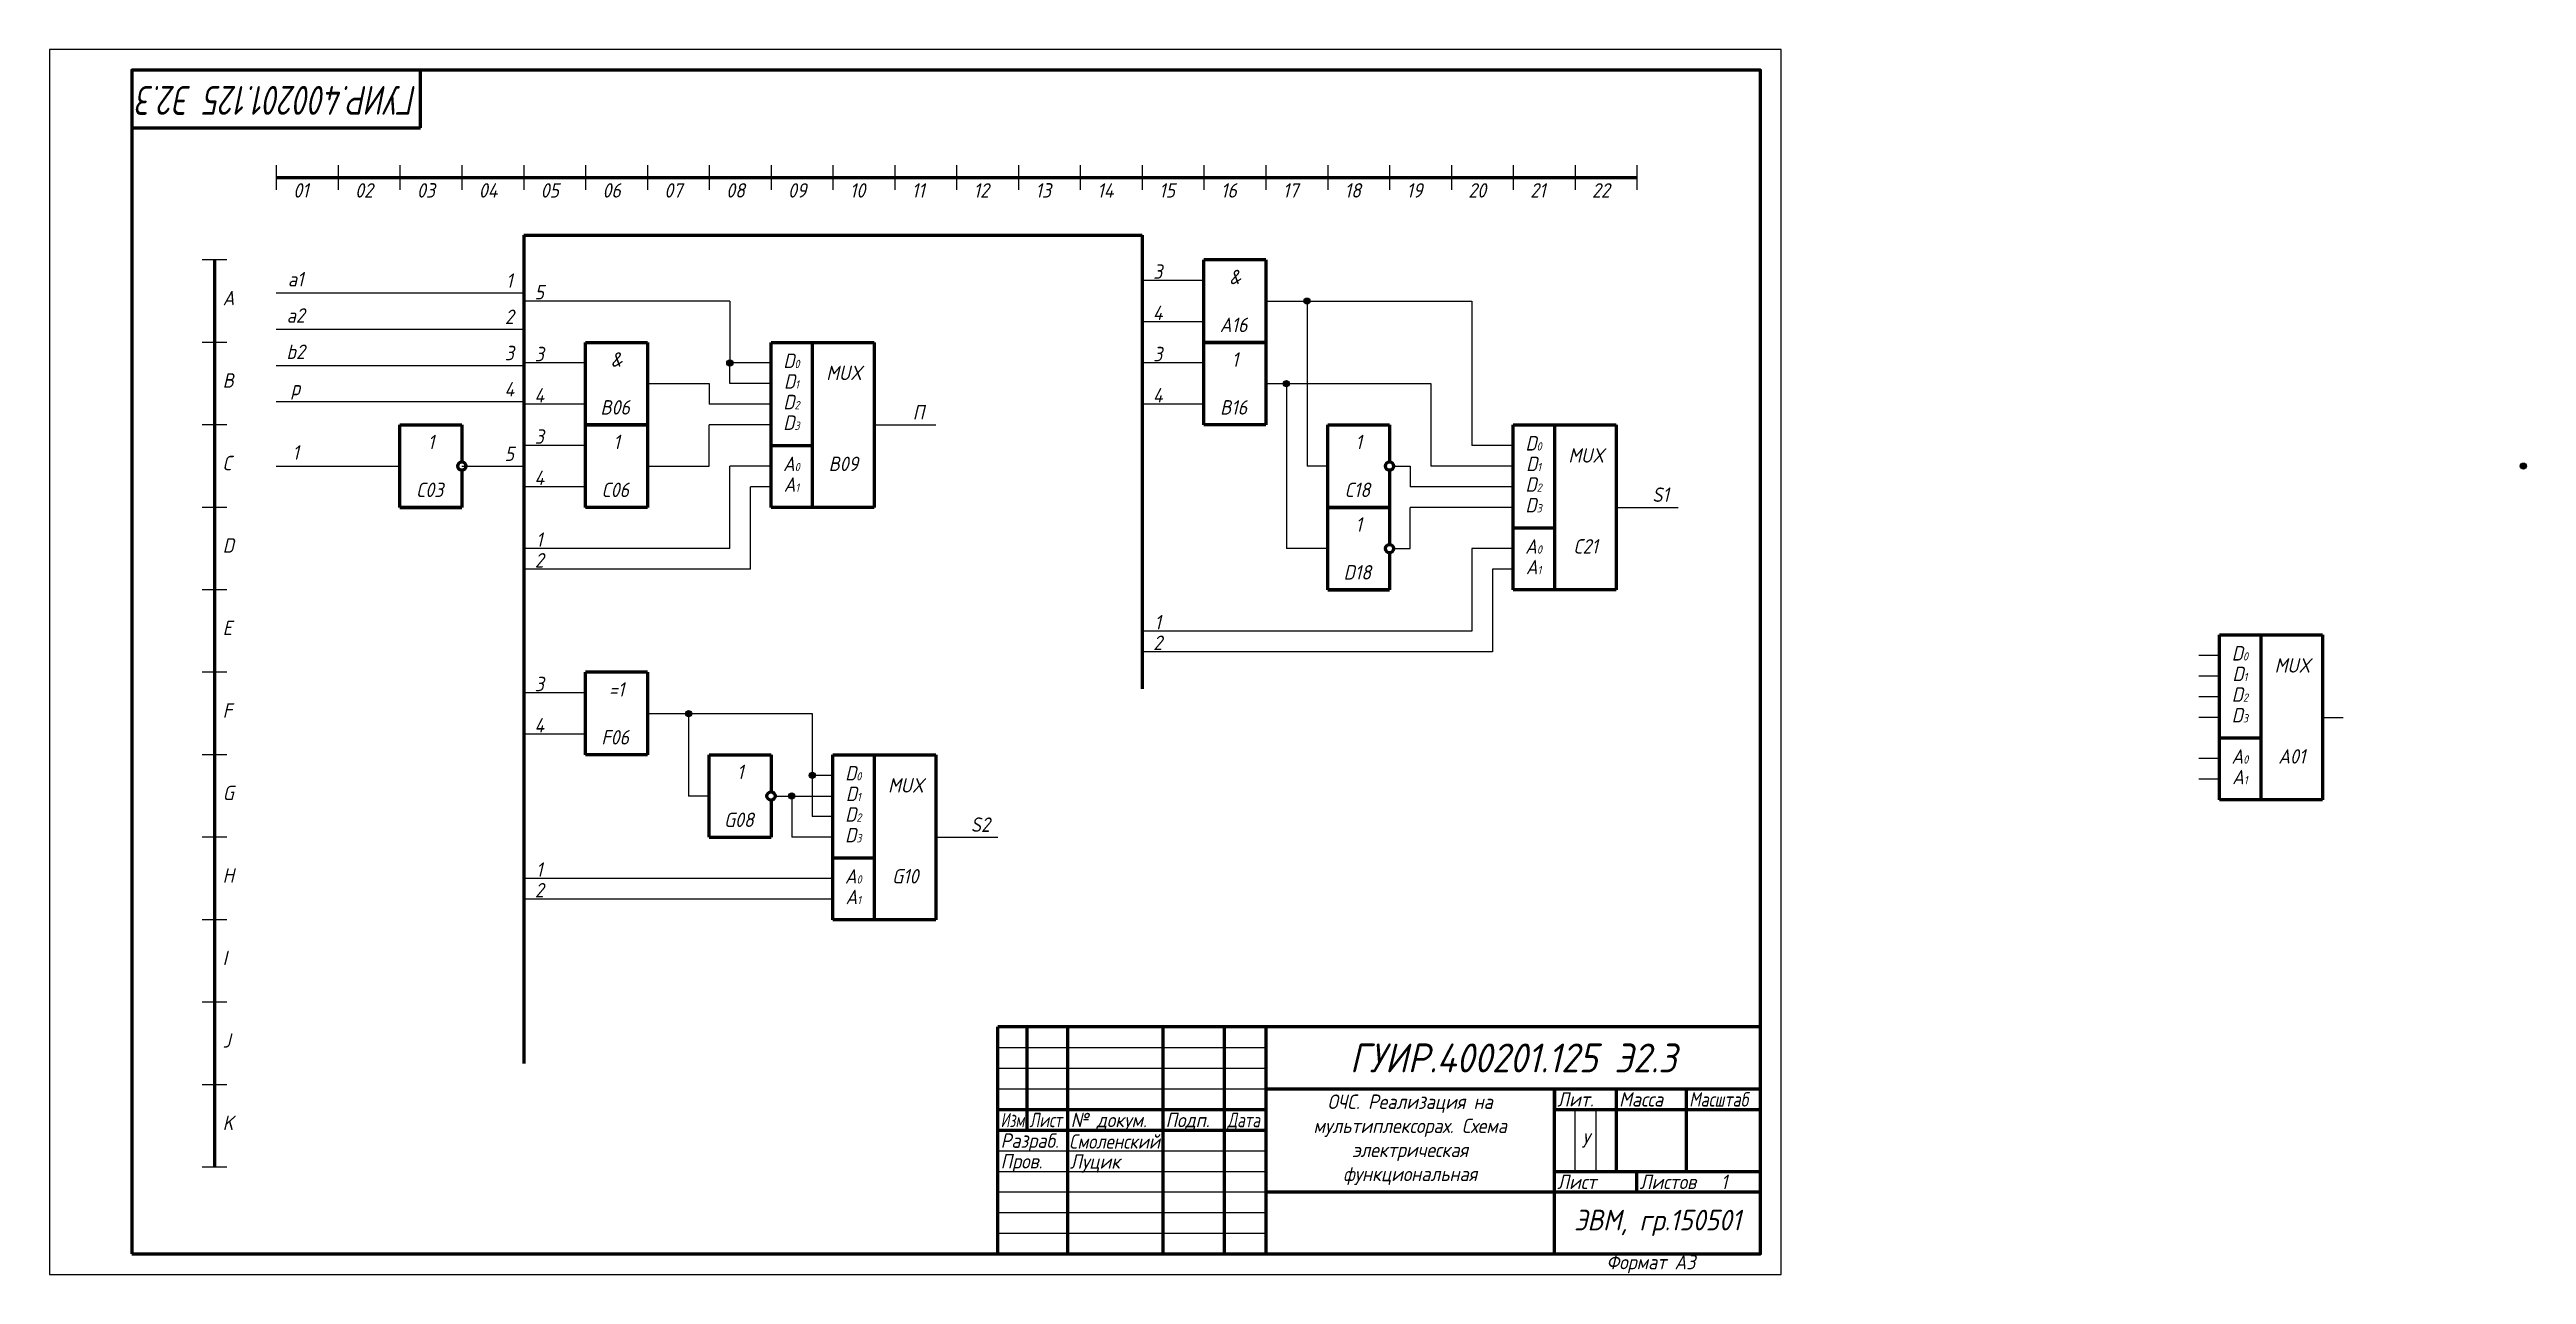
# Model space of a CAD drawing. Header units: millimetres. Extents: x 0 to 601, y 0 to 297.
import ezdxf
from ezdxf.enums import TextEntityAlignment as Align

# ---------------------------------------------------------------- set-up
doc = ezdxf.new("R2010")
doc.units = ezdxf.units.MM
doc.header["$LTSCALE"] = 0.5
doc.layers.get('0').update_dxf_attribs({"lineweight": 60})
doc.layers.get('Defpoints').update_dxf_attribs({"color": 5})
doc.layers.add('4-текст', color=7, linetype='Continuous', true_color=0x00ad00)
doc.styles.get("Standard").update_dxf_attribs({"font": 'isocpeui.ttf', "width": 0.9})

msp = doc.modelspace()

# ---------------------------------------------------------------- hatches: boundary and pattern name
at = {"lineweight": 25}
h = msp.add_hatch(color=256, dxfattribs=at)
h.dxf.hatch_style = 1
h.paths.add_polyline_path([(305.75, 236, 1), (304.25, 236, 1)])
h = msp.add_hatch(color=256, dxfattribs=at)
h.dxf.hatch_style = 1
h.paths.add_polyline_path([(165.75, 221, 1), (164.25, 221, 1)])
h = msp.add_hatch(color=256, dxfattribs=at)
h.dxf.hatch_style = 1
h.paths.add_polyline_path([(300.75, 216, 1), (299.25, 216, 1)])
h = msp.add_hatch(color=256, dxfattribs=at)
h.dxf.hatch_style = 1
h.paths.add_polyline_path([(600.75, 196, 1), (599.25, 196, 1)])
h = msp.add_hatch(color=256, dxfattribs=at)
h.dxf.hatch_style = 1
h.paths.add_polyline_path([(155.75, 136, 1), (154.25, 136, 1)])
h = msp.add_hatch(color=256, dxfattribs=at)
h.dxf.hatch_style = 1
h.paths.add_polyline_path([(185.75, 121, 1), (184.25, 121, 1)])
h = msp.add_hatch(color=256, dxfattribs=at)
h.dxf.hatch_style = 1
h.paths.add_polyline_path([(180.75, 116, 1), (179.25, 116, 1)])

# ---------------------------------------------------------------- linework, layer by layer
for p, q in [((90, 278), (90, 292)), ((20, 278), (90, 278)), ((55, 266), (70, 266)), ((70, 266), (85, 266)), ((85, 266), (100, 266)), ((100, 266), (115, 266)), ((115, 266), (130, 266)), ((130, 266), (145, 266)), ((145, 266), (160, 266)), ((160, 266), (175, 266)), ((175, 266), (190, 266)), ((190, 266), (205, 266)), ((205, 266), (220, 266)), ((220, 266), (235, 266)), ((235, 266), (250, 266)), ((250, 266), (265, 266)), ((265, 266), (280, 266)), ((280, 266), (295, 266)), ((295, 266), (310, 266)), ((310, 266), (325, 266)), ((325, 266), (340, 266)), ((340, 266), (355, 266)), ((355, 266), (370, 266)), ((370, 266), (385, 266)), ((115, 252), (115, 51.13)), ((115, 252), (265, 252)), ((265, 252), (265, 141.97)), ((40, 246), (40, 226)), ((295, 246), (280, 246)), ((280, 226), (280, 246)), ((295, 246), (295, 226)), ((40, 226), (40, 206)), ((130, 206), (130, 226)), ((130, 226), (145, 226)), ((145, 226), (145, 206)), ((175, 226), (185, 226)), ((175, 201), (175, 226)), ((185, 226), (200, 226)), ((185, 226), (185, 186)), ((200, 226), (200, 186)), ((295, 226), (280, 226)), ((280, 226), (295, 226)), ((280, 206), (280, 226)), ((295, 226), (295, 206)), ((40, 206), (40, 186)), ((85, 206), (100, 206)), ((85, 186), (85, 206)), ((100, 206), (100, 197)), ((145, 206), (130, 206)), ((130, 206), (145, 206)), ((130, 186), (130, 206)), ((145, 206), (145, 186)), ((295, 206), (280, 206)), ((310, 206), (325, 206)), ((310, 186), (310, 206)), ((325, 206), (325, 197)), ((355, 206), (365, 206)), ((355, 181), (355, 206)), ((365, 206), (380, 206)), ((365, 206), (365, 166)), ((380, 206), (380, 166)), ((175, 186), (175, 201)), ((175, 201), (185, 201)), ((100, 195), (100, 186)), ((325, 195), (325, 186)), ((40, 186), (40, 166)), ((100, 186), (85, 186)), ((85, 186), (100, 186)), ((85, 186), (100, 186)), ((145, 186), (130, 186)), ((200, 186), (175, 186)), ((325, 186), (310, 186)), ((310, 186), (325, 186)), ((310, 186), (325, 186)), ((310, 166), (310, 186)), ((325, 186), (325, 177)), ((355, 166), (355, 181)), ((355, 181), (365, 181)), ((325, 175), (325, 166)), ((40, 166), (40, 146)), ((325, 166), (310, 166)), ((310, 166), (325, 166)), ((380, 166), (355, 166)), ((526.31, 155.08), (536.31, 155.08)), ((526.31, 130.08), (526.31, 155.08)), ((536.31, 155.08), (551.31, 155.08)), ((536.31, 155.08), (536.31, 115.08)), ((551.31, 155.08), (551.31, 115.08)), ((40, 146), (40, 126)), ((145, 146), (130, 146)), ((130, 126), (130, 146)), ((145, 146), (145, 126)), ((526.31, 115.08), (526.31, 130.08)), ((526.31, 130.08), (536.31, 130.08)), ((40, 126), (40, 106)), ((145, 126), (130, 126)), ((160, 126), (175, 126)), ((160, 106), (160, 126)), ((175, 126), (175, 117)), ((190, 126), (200, 126)), ((190, 101), (190, 126)), ((200, 126), (215, 126)), ((200, 126), (200, 86)), ((215, 126), (215, 86)), ((175, 115), (175, 106)), ((551.31, 115.08), (526.31, 115.08)), ((40, 106), (40, 86)), ((160, 106), (175, 106)), ((190, 86), (190, 101)), ((190, 101), (200, 101)), ((40, 86), (40, 66)), ((215, 86), (190, 86)), ((40, 66), (40, 46)), ((40, 46), (40, 26)), ((365, 45), (365, 40))]:
    msp.add_line(p, q)
for p, q in [((55, 269), (55, 263)), ((70, 269), (70, 263)), ((85, 269), (85, 263)), ((100, 269), (100, 263)), ((115, 269), (115, 263)), ((130, 269), (130, 263)), ((145, 269), (145, 263)), ((160, 269), (160, 263)), ((175, 269), (175, 263)), ((190, 269), (190, 263)), ((205, 269), (205, 263)), ((220, 269), (220, 263)), ((235, 269), (235, 263)), ((250, 269), (250, 263)), ((265, 269), (265, 263)), ((280, 269), (280, 263)), ((295, 269), (295, 263)), ((310, 269), (310, 263)), ((325, 269), (325, 263)), ((340, 269), (340, 263)), ((355, 269), (355, 263)), ((370, 269), (370, 263)), ((385, 269), (385, 263)), ((43, 246), (37, 246)), ((280, 241), (265, 241)), ((280, 246), (280, 241)), ((55, 238), (115, 238)), ((165, 236), (115, 236)), ((165, 236), (165, 221)), ((295, 236), (345, 236)), ((305, 236), (305, 196)), ((345, 236), (345, 201)), ((55, 229.21), (115, 229.21)), ((280, 231), (265, 231)), ((280, 226), (280, 231)), ((43, 226), (37, 226)), ((130, 226), (130, 221)), ((280, 226), (280, 221)), ((55, 220.42), (115, 220.42)), ((130, 221), (115, 221)), ((175, 221), (165, 221)), ((165, 216), (165, 221)), ((175, 221), (170, 221)), ((280, 221), (265, 221)), ((55, 211.63), (115, 211.63)), ((130, 211), (115, 211)), ((130, 206), (130, 211)), ((145, 216), (160, 216)), ((160, 216), (160, 211)), ((175, 211), (160, 211)), ((175, 216), (165, 216)), ((175, 216), (170, 216)), ((280, 211), (265, 211)), ((280, 206), (280, 211)), ((295, 216), (335, 216)), ((300, 216), (300, 176)), ((335, 216), (335, 196)), ((43, 206), (37, 206)), ((130, 206), (130, 201)), ((160, 196), (160, 206)), ((175, 206), (160, 206)), ((200, 206), (215, 206)), ((310, 206), (310, 201)), ((130, 201), (115, 201)), ((355, 201), (345, 201)), ((355, 201), (350, 201)), ((55, 196), (85, 196)), ((100, 196), (115, 196)), ((145, 196), (160, 196)), ((175, 196), (165, 196)), ((165, 176), (165, 196)), ((310, 196), (305, 196)), ((326, 196), (330, 196)), ((330, 196), (330, 191)), ((355, 196), (335, 196)), ((130, 191), (115, 191)), ((130, 186), (130, 191)), ((175, 191), (170, 191)), ((170, 171), (170, 191)), ((310, 186), (310, 191)), ((355, 191), (330, 191)), ((43, 186), (37, 186)), ((310, 186), (310, 181)), ((330, 176), (330, 186)), ((355, 186), (330, 186)), ((380, 186), (395, 186)), ((165, 176), (115, 176)), ((310, 176), (300, 176)), ((326, 176), (330, 176)), ((355, 176), (345, 176)), ((345, 176), (345, 156)), ((170, 171), (115, 171)), ((310, 166), (310, 171)), ((355, 171), (350, 171)), ((350, 171), (350, 151)), ((43, 166), (37, 166)), ((345, 156), (265, 156)), ((350, 151), (265, 151)), ((43, 146), (37, 146)), ((130, 146), (130, 141)), ((526.31, 150.08), (521.31, 150.08)), ((526.31, 145.08), (521.31, 145.08)), ((130, 141), (115, 141)), ((526.31, 140.08), (521.31, 140.08)), ((145, 136), (185, 136)), ((155, 136), (155, 116)), ((185, 136), (185, 121)), ((526.31, 135.08), (521.31, 135.08)), ((551.31, 135.08), (556.31, 135.08)), ((130, 131), (115, 131)), ((130, 126), (130, 131)), ((43, 126), (37, 126)), ((160, 126), (160, 121)), ((190, 121), (185, 121)), ((185, 121), (185, 111)), ((526.31, 125.08), (521.31, 125.08)), ((160, 116), (155, 116)), ((176, 116), (180, 116)), ((180, 116), (180, 111)), ((180, 116), (190, 116)), ((526.31, 120.08), (521.31, 120.08)), ((160, 106), (160, 111)), ((180, 111), (180, 106)), ((190, 111), (185, 111)), ((43, 106), (37, 106)), ((190, 106), (180, 106)), ((215, 106), (230, 106)), ((190, 96), (115, 96)), ((190, 91), (115, 91)), ((43, 86), (37, 86)), ((43, 66), (37, 66)), ((43, 46), (37, 46)), ((43, 26), (37, 26))]:
    msp.add_line(p, q, dxfattribs=at)
at = {"lineweight": 60}
for p, q in [((415, 60), (230, 60)), ((230, 5), (230, 60)), ((237, 60), (237, 35)), ((247, 5), (247, 60)), ((270, 60), (270, 5)), ((285, 5), (285, 60)), ((295, 60), (295, 5)), ((295, 45), (415, 45)), ((365, 5), (365, 45)), ((380, 45), (380, 25)), ((397, 25), (397, 45)), ((230, 40), (295, 40)), ((365, 40), (415, 40)), ((230, 35), (295, 35)), ((365, 25), (415, 25)), ((385, 20), (385, 25)), ((295, 20), (415, 20))]:
    msp.add_line(p, q, dxfattribs=at)
at = {"lineweight": -3}
for p, q in [((230, 55), (295, 55)), ((230, 50), (295, 50)), ((230, 45), (295, 45)), ((370, 25), (370, 40)), ((375, 40), (375, 25)), ((230, 30), (295, 30)), ((230, 25), (295, 25)), ((230, 20), (295, 20)), ((230, 15), (295, 15)), ((230, 10), (295, 10))]:
    msp.add_line(p, q, dxfattribs=at)
at = {"lineweight": 60}
msp.add_lwpolyline([(20, 5), (415, 5), (415, 292), (20, 292)], close=True, dxfattribs=at)
at = {"lineweight": 25}
for centre in [(305, 236), (165, 221), (300, 216), (600, 196), (155, 136), (185, 121), (180, 116)]:
    msp.add_circle(centre, 0.75, dxfattribs=at)
for centre in [(100, 196), (325, 196), (325, 176), (175, 116)]:
    msp.add_circle(centre, 1)
at = {"layer": 'Defpoints'}
msp.add_lwpolyline([(0, 0), (420, 0), (420, 297), (0, 297)], close=True, dxfattribs=at)

# ---------------------------------------------------------------- texts
at = {"width": 0.9}
for s, p in [('01', (59.11, 261.1)), ('02', (74.11, 261.1)), ('03', (89.11, 261.1)), ('04', (104.11, 261.1)), ('05', (119.11, 261.1)), ('06', (134.11, 261.1)), ('07', (149.11, 261.1)), ('08', (164.11, 261.1)), ('09', (179.11, 261.1)), ('10', (194.11, 261.1)), ('11', (209.11, 261.1)), ('12', (224.11, 261.1)), ('13', (239.11, 261.1)), ('14', (254.11, 261.1)), ('15', (269.11, 261.1)), ('16', (284.11, 261.1)), ('17', (299.11, 261.1)), ('18', (314.11, 261.1)), ('19', (329.11, 261.1)), ('20', (344.11, 261.1)), ('21', (359.11, 261.1)), ('22', (374.11, 261.1)), ('A', (42, 235)), ('B', (42, 215)), ('С', (42, 195)), ('D', (42, 175)), ('E', (42, 155)), ('F', (42, 135)), ('G', (42, 115)), ('H', (42, 95)), ('I', (42, 75)), ('J', (42, 55)), ('K', (42, 35))]:
    msp.add_text(s, height=3.5, dxfattribs=at).set_placement(p)
at = {"lineweight": -3, "width": 0.9}
msp.add_text('Формат А3', height=3.5, dxfattribs=at).set_placement((377.6, 1.25))
at = {"lineweight": 25, "char_height": 3.5, "attachment_point": 1}
for s, width, insert in [('\\pxqc;a1', 5.0418, (57.18, 243.06)), ('\\pxqc;1', 5.0418, (109, 242.73)), ('\\pxqc;3', 5.0418, (266.26, 244.91)), ('\\pxqc;5', 5.0418, (116.26, 239.91)), ('\\pxqc;4', 5.0418, (266.26, 234.91)), ('\\pxqc;a2', 5.0418, (57.18, 234.27)), ('\\pxqc;2', 5.0418, (109, 233.94)), ('\\pxqc;b2', 5.0418, (57.18, 225.48)), ('\\pxqc;3', 5.0418, (109, 225.16)), ('\\pxqc;3', 5.0418, (116.26, 224.91)), ('\\pxqc;D{\\H0.57143x;0}', 10.3395, (174.77, 223.28)), ('\\pxqc;3', 5.0418, (266.26, 224.91)), ('\\pxqc;4', 5.0418, (109, 216.37)), ('\\pxqc;D{\\H0.57143x;1}', 10.3395, (174.77, 218.28)), ('\\pxqc;MUX', 16.134, (184.63, 220.34)), ('\\pxqc;p', 5.0418, (57.18, 216.69)), ('\\pxqc;4', 5.0418, (116.26, 214.91)), ('\\pxqc;D{\\H0.57143x;2}', 10.3395, (174.77, 213.28)), ('\\pxqc;П', 5.0418, (208.23, 210.82)), ('\\pxqc;4', 5.0418, (266.26, 214.91)), ('\\pxqc;3', 5.0418, (116.26, 204.91)), ('\\pxqc;D{\\H0.57143x;3}', 10.3395, (174.77, 208.28)), ('\\pxqc;1', 5.0418, (57.18, 201.06)), ('\\pxqc;5', 5.0418, (109, 200.73)), ('\\pxqc;A{\\H0.57143x;0}', 10.3395, (174.77, 198.28)), ('\\pxqc;B09', 16.134, (184.48, 198.29)), ('\\pxqc;D{\\H0.57143x;0}', 10.3395, (354.77, 203.28)), ('\\pxqc;D{\\H0.57143x;1}', 10.3395, (354.77, 198.28)), ('\\pxqc;MUX', 16.134, (364.63, 200.34)), ('\\pxqc;4', 5.0418, (116.26, 194.91)), ('\\pxqc;A{\\H0.57143x;1}', 10.3395, (174.77, 193.28)), ('\\pxqc;D{\\H0.57143x;2}', 10.3395, (354.77, 193.28)), ('\\pxqc;D{\\H0.57143x;3}', 10.3395, (354.77, 188.28)), ('\\pxqc;S1', 5.0418, (388.23, 190.82)), ('\\pxqc;2', 5.0418, (116.26, 174.91)), ('\\pxqc;1', 5.0418, (116.26, 179.91)), ('\\pxqc;A{\\H0.57143x;0}', 10.3395, (354.77, 178.28)), ('\\pxqc;C21', 16.134, (364.48, 178.29)), ('\\pxqc;A{\\H0.57143x;1}', 10.3395, (354.77, 173.28)), ('\\pxqc;1', 5.0418, (266.26, 159.91)), ('\\pxqc;2', 5.0418, (266.26, 154.91)), ('\\pxqc;D{\\H0.57143x;0}', 10.3395, (526.08, 152.36)), ('\\pxqc;3', 5.0418, (116.26, 144.91)), ('\\pxqc;D{\\H0.57143x;1}', 10.3395, (526.08, 147.36)), ('\\pxqc;MUX', 16.134, (535.93, 149.42)), ('\\pxqc;D{\\H0.57143x;2}', 10.3395, (526.08, 142.36)), ('\\pxqc;4', 5.0418, (116.26, 134.91)), ('\\pxqc;D{\\H0.57143x;3}', 10.3395, (526.08, 137.36)), ('\\pxqc;A{\\H0.57143x;0}', 10.3395, (526.08, 127.36)), ('\\pxqc;A01', 16.134, (535.79, 127.37)), ('\\pxqc;D{\\H0.57143x;0}', 10.3395, (189.77, 123.28)), ('\\pxqc;MUX', 16.134, (199.63, 120.34)), ('\\pxqc;A{\\H0.57143x;1}', 10.3395, (526.08, 122.36)), ('\\pxqc;D{\\H0.57143x;1}', 10.3395, (189.77, 118.28)), ('\\pxqc;D{\\H0.57143x;3}', 10.3395, (189.77, 108.28)), ('\\pxqc;D{\\H0.57143x;2}', 10.3395, (189.77, 113.28)), ('\\pxqc;S2', 5.0418, (223.23, 110.82)), ('\\pxqc;1', 5.0418, (116.26, 99.91)), ('\\pxqc;A{\\H0.57143x;0}', 10.3395, (189.77, 98.28)), ('\\pxqc;G10', 16.134, (199.48, 98.29)), ('\\pxqc;2', 5.0418, (116.26, 94.91)), ('\\pxqc;A{\\H0.57143x;1}', 10.3395, (189.77, 93.28))]:
    msp.add_mtext_dynamic_manual_height_columns(s, width=width, gutter_width=17.5, heights=[0], dxfattribs=dict(at, insert=insert))
at = {"char_height": 3.5, "attachment_point": 1}
for s, insert in [('\\pxqc;&', (280.04, 243.6)), ('\\pxqc;A16', (279.69, 231.99)), ('\\pxqc;&', (130.04, 223.6)), ('\\pxqc;1', (280.04, 223.6)), ('\\pxqc;B06', (129.69, 211.99)), ('\\pxqc;B16', (279.69, 211.99)), ('\\pxqc;1', (85.04, 203.6)), ('\\pxqc;1', (130.04, 203.6)), ('\\pxqc;1', (310.04, 203.6)), ('\\pxqc;C03', (84.69, 191.99)), ('\\pxqc;C06', (129.69, 191.99)), ('\\pxqc;C18', (309.69, 191.99)), ('\\pxqc;1', (310.04, 183.6)), ('\\pxqc;D18', (309.69, 171.99)), ('\\pxqc;=1', (130.04, 143.6)), ('\\pxqc;F06', (129.69, 131.99)), ('\\pxqc;1', (160.04, 123.6)), ('\\pxqc;G08', (159.69, 111.99))]:
    msp.add_mtext_dynamic_manual_height_columns(s, width=15, gutter_width=17.5, heights=[0], dxfattribs=dict(at, insert=insert))
at = {"layer": '4-текст', "lineweight": 25, "width": 0.723736}
msp.add_text('ГУИР.400201.125 Э2.3', height=7, rotation=180, dxfattribs=at).set_placement((89.22, 288.18), (21.56, 288.18), align=Align.FIT)
at = {"layer": '4-текст', "lineweight": -3}
for s, width, p in [('Лит.', 0.9, (365.67, 40.7)), ('Масса', 0.9, (380.67, 40.7)), ('Масштаб', 0.8, (397.67, 40.7)), ('Изм.', 0.7, (230.67, 35.7)), ('Лист', 0.75, (237.67, 35.7)), ('№ докум.', 0.9, (247.67, 35.7)), ('Подп.', 0.9, (270.67, 35.7)), ('Дата', 0.75, (285.67, 35.7)), ('Разраб.', 0.9, (230.67, 30.7)), ('Пров.', 0.9, (230.67, 25.7)), ('Луцик', 0.9, (247.5, 25.65)), ('Лист', 0.9, (365.67, 20.7)), ('Листов   1', 0.9, (385.67, 20.7))]:
    msp.add_text(s, height=3.5, dxfattribs=dict(at, width=width)).set_placement(p)
at = {"layer": '4-текст', "lineweight": 25, "width": 0.860485}
msp.add_text('Смоленский', height=3.5, dxfattribs=at).set_placement((247.29, 30.5), (269.33, 30.5), align=Align.FIT)
at = {"layer": '4-текст', "lineweight": 25, "attachment_point": 5}
for s, width, gutter_width, insert, char_height in [('\\pxqc;ГУИР.400201.125 Э2.3', 120, 17.5, (355, 52.5), 7), ('\\pxqc;У', 5, 35, (372.5, 32.5), 3.5), ('\\pxqc;ЭВМ, гр.150501', 50, 25, (390, 12.5), 5)]:
    msp.add_mtext_dynamic_manual_height_columns(s, width=width, gutter_width=gutter_width, heights=[0], dxfattribs=dict(at, insert=insert, char_height=char_height))
at = {"layer": '4-текст', "insert": (295, 43.63), "char_height": 3.5, "attachment_point": 1}
msp.add_mtext_dynamic_manual_height_columns('\\pxqc;ОЧС. Реализация на\\Pмультиплексорах. Схема электрическая\\Pфункциональная', width=70, gutter_width=50, heights=[26.44], dxfattribs=at)

doc.saveas('drawing.dxf')
